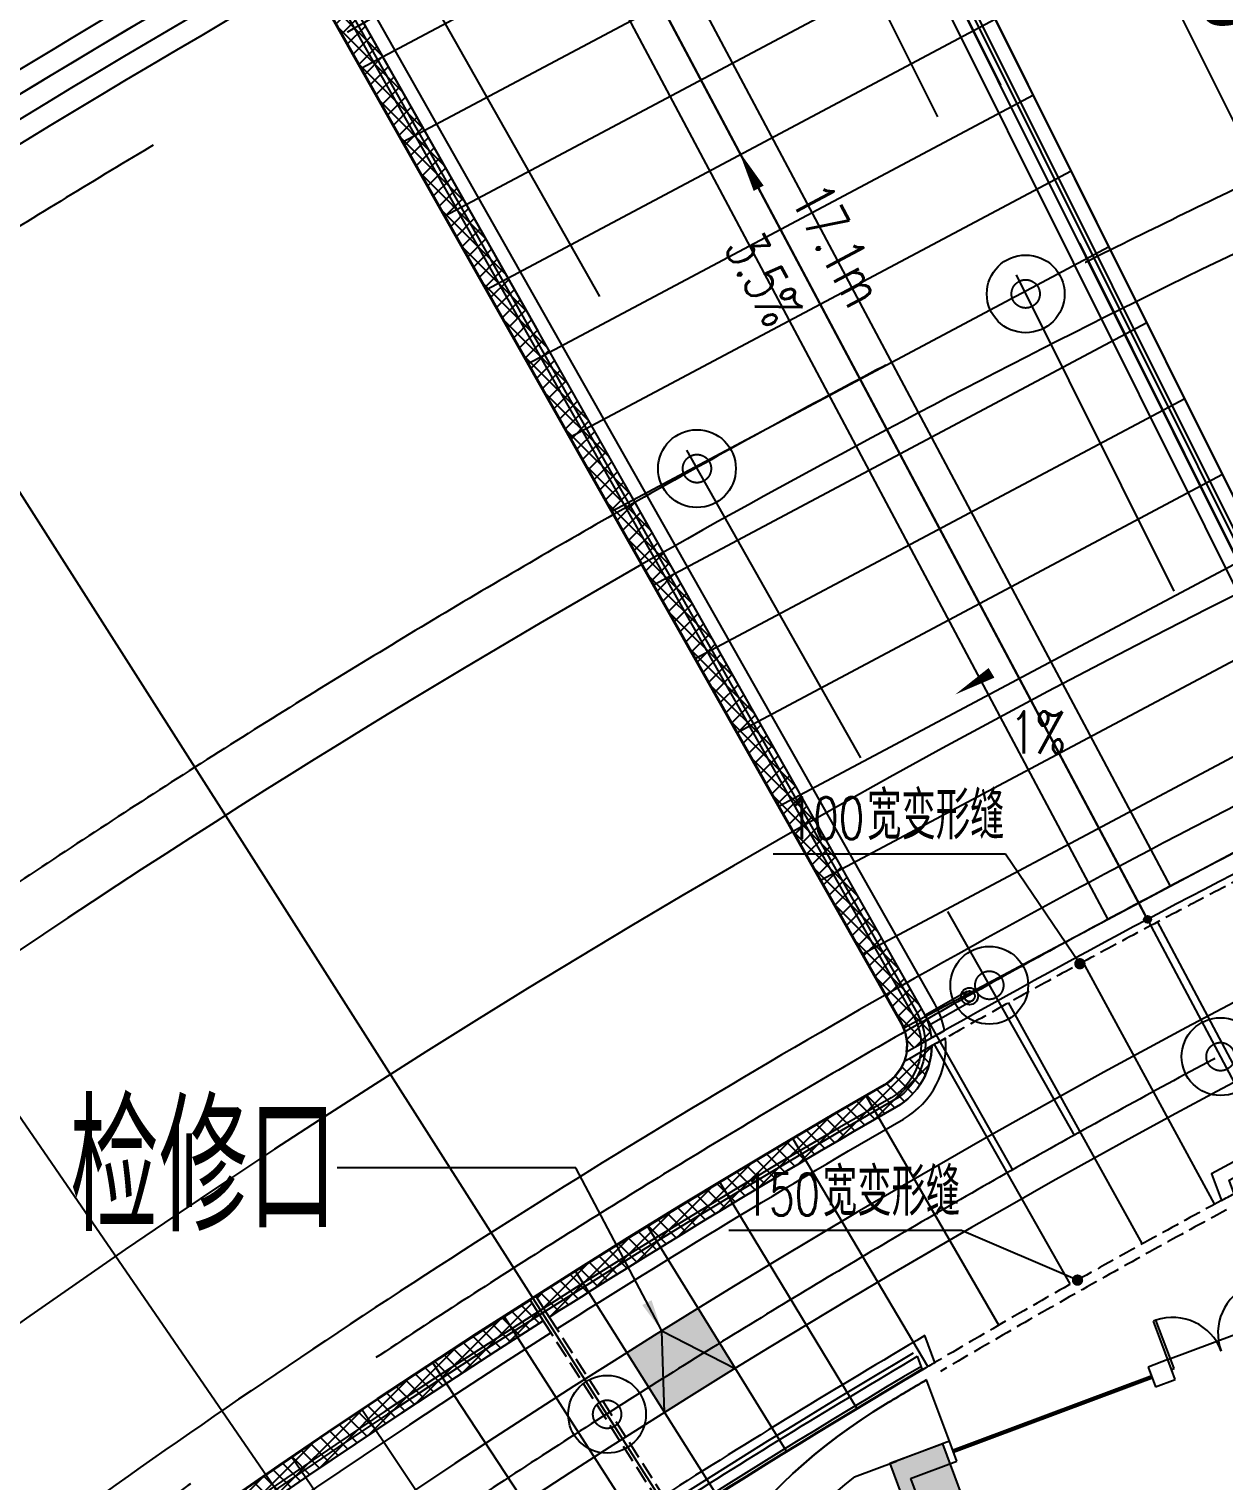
# Model space of a CAD drawing. Extents: x 1962160 to 37842216, y -162679 to 2997677.
# Drawn here: x 37536731 to 37553637, y 2863848 to 2884395 of the extents above; entities that cross this region are included whole.
import ezdxf
from ezdxf.enums import TextEntityAlignment as Align

# ---------------------------------------------------------------- set-up
doc = ezdxf.new("R2010")
doc.units = 0
doc.header["$LTSCALE"] = 1000
for name, pattern in [('__DASH', [0.35, 0.25, -0.1]), ('CENTER', [2, 1.25, -0.25, 0.25, -0.25]), ('CENTER2', [28.575000000000003, 19.05, -3.175, 3.175, -3.175]), ('DASH', [0.35, 0.25, -0.1]), ('HIDDEN', [0.375, 0.25, -0.125])]:
    doc.linetypes.add(name, pattern=pattern)
doc.layers.get('0').update_dxf_attribs({"color": 8})
doc.layers.get('Defpoints').update_dxf_attribs({"color": 8})
for name, color, linetype in [('#幕墙线-平面', 8, 'Continuous'), ('#文字', 8, 'Continuous'), ('#标注', 8, 'Continuous'), ('#虚线', 8, 'HIDDEN'), ('#轴线', 8, 'CENTER2'), ('1-WIN-1', 8, 'Continuous'), ('A-AL-E', 8, 'Continuous'), ('A-COLS-PLAN-C', 8, 'DASH'), ('A-COLS-PLAN-S', 8, 'DASH'), ('A-DETL-ALUM', 8, 'Continuous'), ('A-DIMS-LEAD', 8, 'Continuous'), ('A-DIMS-SYMB', 8, 'Continuous'), ('A-FLOR', 8, 'Continuous'), ('A-FLOR-OTLN', 8, 'Continuous'), ('A-FLOR-UNDR', 8, '__DASH'), ('A-GRID', 8, 'CENTER'), ('A-HATH', 8, 'Continuous'), ('A-NOTE', 8, 'Continuous'), ('A-ROOF-DRAN', 8, 'Continuous'), ('A-STRS-HRAL', 8, 'Continuous'), ('COLUMN', 8, 'Continuous'), ('DIM', 8, 'Continuous'), ('G-ACCS', 8, 'Continuous'), ('PUB_HATCH', 8, 'Continuous'), ('周边建筑', 8, 'Continuous'), ('建-填充', 8, 'Continuous'), ('水-雨水-压力流-标识', 8, 'Continuous')]:
    doc.layers.add(name, color=color, linetype=linetype)
doc.layers.add('A-X-CHEK', color=8, linetype='Continuous', plot=False)
doc.styles.add('#文字', font='jrs.shx', dxfattribs={"width": 0.7, "bigfont": 'hztxt.shx'})
doc.styles.add('_TCH_DIM', font='SIMPLEX', dxfattribs={"bigfont": 'GBCBIG'})
doc.styles.add('JHZX', font='jrs.shx', dxfattribs={"width": 0.6, "bigfont": 'jhz.shx'})
doc.dimstyles.new('JZBZ-300', dxfattribs={"dimscale": 300, "dimtxt": 3, "dimasz": 1.5, "dimexe": 1, "dimexo": 1, "dimgap": 0.5, "dimtad": 1, "dimdec": 0, "dimdsep": 46, "dimtxsty": 'JHZX', "dimblk1": 'ARCHTICK', "dimblk2": 'ARCHTICK', "dimsah": 1, "dimcen": 0, "dimclrd": 1, "dimclre": 1, "dimclrt": 2, "dimadec": 3, "dimazin": 2, "dimtfac": 1, "dimtdec": 0, "dimtix": 1, "dimtmove": 0, "dimatfit": 3, "dimfxl": 1, "dimtolj": 1, "dimlwd": -1, "dimlwe": -1, "dimarcsym": 1})
doc.dimstyles.new('JZBZ-600', dxfattribs={"dimscale": 600, "dimtxt": 3, "dimasz": 1.5, "dimexe": 1, "dimexo": 1, "dimgap": 0.5, "dimtad": 1, "dimdec": 0, "dimdsep": 46, "dimtxsty": 'JHZX', "dimblk1": 'ARCHTICK', "dimblk2": 'ARCHTICK', "dimsah": 1, "dimcen": 0, "dimclrd": 1, "dimclre": 1, "dimclrt": 2, "dimadec": 1, "dimazin": 2, "dimtfac": 1, "dimtdec": 0, "dimtix": 1, "dimtmove": 0, "dimatfit": 3, "dimfxl": 1, "dimtolj": 1, "dimlwd": -1, "dimlwe": -1, "dimarcsym": 1})
pattern_1 = [(45, (0, 0), (-112.2532015133644, 112.2532015133644), []), (135, (0, 0), (-112.2532015133644, -112.2532015133644), [])]

# ---------------------------------------------------------------- blocks, each defined once
blk = doc.blocks.new('_ARCHTICK')
at = {"const_width": 0.15}
blk.add_lwpolyline([(-0.5, -0.5), (0.5, 0.5)], dxfattribs=at)
blk = doc.blocks.new('排水沟区域')
at = {"layer": 'A-HATH'}
h = blk.add_hatch(dxfattribs=at)
h.set_pattern_fill('ANSI37', color=256, scale=100)
h.set_pattern_definition(pattern_1)
edge = h.paths.add_edge_path()
edge.add_line((35583812.41705433, 3031893.5019768), (35583461.73553569, 3031695.123452296))
edge.add_arc((35582818.17212509, 3031786.37111856), 650.0000000498327, 351.930104885088, 389.4993543610377)
edge.add_line((35583383.90693423, 3032106.440057674), (35575158.91239335, 3046644.45092925))
edge.add_arc((35647972.51181031, 2918657.178237285), 147249.9990872041, 119.49991537844139, 119.63610242136991, ccw=False)
edge.add_line((35575463.33231714, 3046817.160760724), (35583688.5333699, 3032278.784871036))
edge.add_arc((35582818.17212514, 3031786.37111857), 999.9999999995235, 6.1499483609864, 29.49935436235262, ccw=False)
h = blk.add_hatch(dxfattribs=at)
h.set_pattern_fill('ANSI37', color=256, scale=100)
h.set_pattern_definition(pattern_1)
edge = h.paths.add_edge_path()
edge.add_line((35578218.89796808, 3028240.220352338), (35578406.99597298, 3027945.060777682))
edge.add_arc((35647972.51244706, 2918657.177140288), 129550.0003560272, 119.93887142490789, 122.47816278561231, ccw=False)
edge.add_arc((35582818.17212511, 3031786.37111858), 1000.000000030255, 299.9388714218026, 359.7486488813215)
edge.add_arc((35647972.51195286, 2918657.177959574), 130049.9994104386, 119.5580595680226, 119.7562407405971)
edge.add_arc((35582818.17209245, 3031786.371099762), 650.0000000249613, 299.93887474295275, 339.5627824381798, ccw=False)
edge.add_arc((35647972.51244907, 2918657.177137036), 129900.0003598493, 119.938871424961, 122.4782441731207)
h = blk.add_hatch(dxfattribs=at)
h.set_pattern_fill('ANSI37', color=256, scale=100)
h.set_pattern_definition(pattern_1)
edge = h.paths.add_edge_path()
edge.add_arc((35647972.51225562, 2918657.177440435), 129550.0000000067, 122.5223895562193, 167.0611029026331)
edge.add_arc((35520737.25391851, 2947888.864629035), 999.9999999990519, 287.2513251903942, 347.0611009080209, ccw=False)
edge.add_arc((35647972.52815255, 2918657.174638035), 130050.0161404448, 167.2437338873835, 167.4419150525261, ccw=False)
edge.add_arc((35520737.25400268, 2947888.864669039), 649.9999269235949, 307.4371886865979, 347.0610947359583)
edge.add_arc((35647972.51225559, 2918657.177440456), 129899.9999999715, 122.5223517799921, 167.0611029026393, ccw=False)
edge.add_line((35578134.55910211, 3028186.489952341), (35578322.65708765, 3027891.330408047))
for points in [[(35583812.41705433, 3031893.5019768), (35583461.73553569, 3031695.123452296, 0.1654110778151346), (35583383.90693423, 3032106.440057674), (35575158.91239335, 3046644.45092925, -0.0005942281443558075), (35575463.33231714, 3046817.160760724), (35583688.5333699, 3032278.784871036, -0.1022349723947084)], [(35578218.89796808, 3028240.220352338), (35578406.99597298, 3027945.060777682, -0.01108020213658899), (35583317.2478826, 3030919.812760275, 0.267059796125934), (35583818.16250269, 3031781.984228051, 0.0008647287097575875), (35583427.25808308, 3031559.403577765, -0.1746354353474085), (35583142.57136746, 3031223.108185663, 0.01108055729995543)]]:
    blk.add_lwpolyline(points, format="xyb", close=True, dxfattribs=at)
blk.add_lwpolyline([(35578322.65708765, 3027891.330408047), (35578322.65708654, 3027891.330409774, 0.1968208227596155), (35521711.86331972, 2947664.952782355, -0.2670597879826505), (35521033.817582, 2946933.851543527, -0.0008647286773297092), (35521132.38332828, 2947372.751579637, 0.1746354279483771), (35521370.75002657, 2947743.321916818, -0.1968209939747781), (35578134.55910211, 3028186.489952341), (35578322.65708765, 3027891.330408047)], format="xyb", dxfattribs=at)
blk = doc.blocks.new('A$C58e34137')
at = {"layer": 'A-X-CHEK'}
blk.add_blockref('排水沟区域', (-35647972.51433039, -2918657.17947907), dxfattribs=at)
blk = doc.blocks.new('雨水立管')
for radius in [80, 50]:
    blk.add_circle((-3.725290298461914e-09, 2.328306436538696e-10), radius)
blk = doc.blocks.new('雨水')
at = {"layer": 'A-DIMS-SYMB'}
blk.add_lwpolyline([(35585492.73148617, 3037557.104766106, 0, 0, 0), (35584148.73906969, 3036754.57859853, 0, 160, 0), (35584663.88797213, 3037062.184853847, 0, 0, 0)], format="xyseb", dxfattribs=at)
at = {"layer": 'A-ROOF-DRAN'}
for points in [[(35584316.24005572, 3032550.255308883), (35583722.07766788, 3032214.103242444)], [(35584390.1021186, 3032419.701122169), (35583776.37003157, 3032072.477343763)]]:
    blk.add_lwpolyline(points, dxfattribs=at)
at = {"xscale": 1.5, "yscale": 1.5, "zscale": 1.5}
blk.add_blockref('雨水立管', (35584353.17108717, 3032484.978215525), dxfattribs=at)
at = {"layer": 'A-DIMS-SYMB', "style": '_TCH_DIM', "width": 0.7058823529411765}
blk.add_text('1%', height=595, dxfattribs=at).set_placement((35584925.15631327, 3035921.298611059))
blk = doc.blocks.new('1100')
at = {"layer": 'A-DETL-ALUM', "ltscale": 0.3}
blk.add_circle((35572079.41488183, 2737404.62498665), 550, dxfattribs=at)
blk = doc.blocks.new('_YZHK')
blk.add_circle((0, 0), 0.5)
blk = doc.blocks.new('ASDFASD')
at = {"layer": 'A-COLS-PLAN-C', "ltscale": 0.3, "xscale": 400, "yscale": 400, "zscale": 400}
for p in [(35585147.03778432, 3042424.70047236), (35580496.35850313, 3039951.895688071), (35584632.74796412, 3032640.659838108), (35587903.62579721, 3031630.321946772), (35579225.02736764, 3026569.112932203)]:
    blk.add_blockref('_YZHK', p, dxfattribs=at)
blk = doc.blocks.new('$DorLib2D$00000213')
at = {"const_width": 0.02}
blk.add_lwpolyline([(0.5, 3.552713678800501e-15), (-0.5, 3.552713678800501e-15)], dxfattribs=at)
blk = doc.blocks.new('$DorLib2D$00000002')
at = {"layer": '1-WIN-1'}
for p, q in [((-0.5000000000002274, 1.70530256582424e-13), (-0.5, 0.4875000000000114)), ((-0.4750000000001364, 0.4875000000002387), (-0.5, 0.4875000000000114)), ((-0.4750000000001364, 1.70530256582424e-13), (-0.4750000000001364, 0.4875000000002387)), ((0.4749999999999091, 5.684341886080801e-14), (0.4749999999999091, 0.4875000000001251)), ((0.4749999999999091, 0.4875000000001251), (0.4999999999997726, 0.4875000000001251)), ((0.5, -5.684341886080801e-14), (0.4999999999997726, 0.4875000000001251)), ((-0.5000000000002274, 1.70530256582424e-13), (-0.4750000000001364, 1.70530256582424e-13)), ((0.5, -5.684341886080801e-14), (0.4749999999999091, 5.684341886080801e-14))]:
    blk.add_line(p, q, dxfattribs=at)
for centre, start, end in [((-0.4875000000001819, 5.684341886080801e-14), 0, 88.53071642340379), ((0.4874999999999545, 5.684341886080801e-14), 91.46928357659621, 180)]:
    blk.add_arc(centre, 0.4875, start, end, dxfattribs=at)
blk = doc.blocks.new('_FZH')
blk.add_lwpolyline([(-0.5, -0.5), (0.5, -0.5), (0.5, 0.5), (-0.5, 0.5)], close=True)
at = {"layer": 'PUB_HATCH'}
blk.add_solid([(-0.5, -0.5), (0.5, -0.5), (-0.5, 0.5), (0.5, 0.5)], dxfattribs=at)
blk = doc.blocks.new('567')
at = {"layer": '周边建筑'}
for p, q in [((-48119.17457970232, 114871.0803025137), (-46663.73099029064, 115233.9631459117)), ((-51321.15015997738, 114072.7380995154), (-51545.86353334785, 114974.0142131075)), ((-48119.17457970232, 114871.0803025137), (-48410.26308713108, 114798.5037863036)), ((-48046.5980110243, 114579.9915846284), (-48119.17457970232, 114871.0803025137)), ((-48410.26308713108, 114798.5037863036), (-48337.68651846051, 114507.4150684252)), ((-48337.68651846051, 114507.4150684252), (-48046.5980110243, 114579.9915846284)), ((-51321.15026596934, 114072.7380995071), (-52097.38726787269, 113879.2004780918)), ((-51248.57369728386, 113781.6493816227), (-51321.15026596934, 114072.7380995071)), ((-52710.16658159345, 113726.4174356167), (-52097.38726787269, 113879.2004780918)), ((-51927.78112657368, 113612.3039497659), (-51248.57369728386, 113781.6493816227)), ((-51927.78112657368, 113612.3039497659), (-51141.05640783906, 110456.9234479517))]:
    blk.add_line(p, q, dxfattribs=at)
blk.add_lwpolyline([(-1000.000047206879, 78693.64650280029, 0.09823597983159359), (-30965.43680980057, 72352.13696346432, -0.3897332673818137), (-41176.71125628054, 75951.09248797549), (-55909.5970331952, 103659.6206795126, -0.4324632496197498), (-52157.61061988026, 114697.7927182019, -0.001331782950355408), (-51545.86354148388, 114974.0142456815, -0.001331782950355408)], format="xyb", dxfattribs=at)
for centre, radius, start, end in [((-2.201646566390991e-05, -4.607392475008965e-05), 126000, 114.1479436892948, 114.4531655879853), ((-48846.01633822918, 107415.3931091577), 8000, 114.4531655879853, 207.9999997643384), ((-48845.67229306698, 107415.2145893951), 7400.378197910908, 121.4800916240163, 165.2924198746532)]:
    blk.add_arc(centre, radius, start, end, dxfattribs=at)
at = {"layer": 'COLUMN', "xscale": 800.0000000003402, "yscale": 800.0000000003402, "zscale": 800.0000000003402, "rotation": 13.99999999997211}
blk.add_blockref('_FZH', (-51709.52971182764, 113563.6586310901), dxfattribs=at)
at = {"layer": '周边建筑'}
for name, p, xscale, yscale, zscale, rotation in [('$DorLib2D$00000002', (-47355.16450066864, 114906.9773652707), 1500, 1500, 1500, 13.99999999998198), ('$DorLib2D$00000213', (-49829.4183922112, 114290.0765839666), -3000, 3000, -3000, 13.99999999998196)]:
    blk.add_blockref(name, p, dxfattribs=dict(at, xscale=xscale, yscale=yscale, zscale=zscale, rotation=rotation))
blk = doc.blocks.new('1234')
at = {"layer": '周边建筑'}
for points in [[(899.9999998621643, 147897.2616378292, -0.06424754974339256), (38411.22599733435, 142825.0248288214, 0.3992271408683902), (47734.13426394202, 147881.3795785159), (62643.80696957186, 193768.6338093206, 0.4257611201714258), (57410.8051248882, 203558.9581788629, 0.1695890934855462), (-81790.47026674077, 195045.0434476584, 0.4257611201712679), (-85791.3257065732, 184689.9521724582), (-65400.53789663129, 140961.7665993124, 0.3992271408685563), (-55530.9065411333, 137079.2778602466, -0.09498676638333799), (-899.9999992009252, 147897.2616378367)], [(3507.282386738807, 147308.2532562092, 0.01190288189879027), (-3507.282390698791, 147308.2532562315), (-3529.532858530059, 148157.964341335, 0.09051536275890958), (-55643.5452967938, 137357.3291338012, -0.3992271408685528), (-65128.64556051977, 141088.5520778373), (-85519.43337046169, 184816.737650983, -0.425761120171263), (-81674.45541529916, 194768.3838115633, -0.08617948601408663), (-11230.48231103458, 210901.2002502978), (-9979.055130984634, 202999.9999966249), (9979.055131915957, 202999.9999895692), (11230.48231178708, 210901.2002502382, -0.05548064099764077), (57329.37135875039, 203270.2220680118, -0.4257611201714432), (62358.49001468346, 193861.3389076069), (47448.81730905734, 147974.0846768022, -0.3992271408683997), (38489.13923465274, 143114.7307615206, 0.0597972305577292), (3529.532854573801, 148157.9643414542), (3507.2932679113, 147308.6687912941)], [(-53552.56643567048, 204917.9412060007, 0.03537684678875146), (-81906.48511818238, 195321.703083761, 0.4257611201712687), (-86063.21804268472, 184563.1666939333), (-65672.43023274094, 140834.9811207876, 0.3992271408685562), (-55418.26778547093, 136801.2265866995, -0.08992013827698078), (-3863.717572046444, 147549.4211662337, -0.08992013827698078)]]:
    blk.add_lwpolyline(points, format="xyb", dxfattribs=at)
for centre, radius, start, end in [((2.793967723846436e-08, -7.748603820800781e-07), 148500.0000006685, 91.64907696212661, 106.5424971075481), ((2.980232238769531e-08, -7.748603820800781e-07), 148200.0000006686, 91.60015078360507, 106.5417941527147)]:
    blk.add_arc(centre, radius, start, end, dxfattribs=at)
blk = doc.blocks.new('DIAN')
at = {"layer": 'A-FLOR-OTLN'}
h = blk.add_hatch(color=256, dxfattribs=at)
h.dxf.hatch_style = 1
edge = h.paths.add_edge_path()
edge.add_arc((35536772.41172721, 2753987.120531246), 50, 0, 360)
blk.add_circle((35536772.41172721, 2753987.120531246), 50, dxfattribs=at)
blk = doc.blocks.new('总体道路0521')
at = {"layer": 'G-ACCS'}
for centre, radius, start, end in [((35647972.51126049, 2918657.176580954), 223.799955519998, 90.7688463516054, 156.6530682845484), ((35647972.51118848, 2918657.176535503), 137.9999999943868, 102.6749439391963, 116.354740142573), ((35647972.51118848, 2918657.176535503), 137.9999999943868, 116.354740142573, 119.645284608649), ((35647972.51118848, 2918657.176535503), 137.9999999943868, 119.6452978055595, 141.6444313079016), ((35647972.51118848, 2918657.176535503), 130.9999999943868, 116.346721278699, 119.6531343015937), ((35647972.51118848, 2918657.176535503), 130.9999999943868, 119.653147501677, 125.5768005912197)]:
    blk.add_arc(centre, radius, start, end, dxfattribs=at)
blk = doc.blocks.new('A$C06ac024f')
at = {"layer": 'A-AL-E'}
for p, q in [((-57936.17020559311, 116986.4476190186), (-65389.02517910302, 131934.9839725415)), ((-58115.15808349848, 116897.2100733193), (-65568.16369035095, 131846.0485591134))]:
    blk.add_line(p, q, dxfattribs=at)
for points in [[(-72639.7004654631, 128086.0591565319), (-64414.53775649518, 113547.75104103, -0.4119685532972354), (-64730.13042073697, 112392.6247468609, 0.2085567706727499), (-126406.8450315073, 29041.36778747104, -0.4119750127394232), (-127419.2460521609, 28401.84329541307), (-143727.0039129183, 32017.3789689634)], [(-72813.60454651713, 127987.2791624763), (-64588.61000544578, 113449.268290536, -0.4119685532989783), (-64829.94557221979, 112565.9364185231, 0.2085567706727409), (-126601.7669133023, 29086.15015002107, -0.411975012739965), (-127375.9559291005, 28597.10200903751), (-143683.3841923401, 32212.56460867822)], [(-64301.10751665384, 108590.0981063154, 0.0186637393989425), (-72220.36762456596, 103492.320251924), (-37611.24038399011, 53135.72764239553)], [(-64283.31965150684, 108542.5223057112, 0.01854760811765551), (-72151.0367225185, 103479.7190275919), (-37570.40659623593, 53164.58997664042)]]:
    blk.add_lwpolyline(points, format="xyb", dxfattribs=at)
at = {"layer": 'A-DIMS-LEAD'}
for p, q in [((-63109.24371161312, 115839.6492773276), (-66399.82003410906, 115839.6492773276)), ((-62058.53720410913, 114287.9798634793), (-63109.24371161312, 115839.6492773276)), ((-63735.37683785707, 110513.4624091154), (-67025.953160353, 110513.4624091154)), ((-62092.05229761451, 109810.7525210455), (-63735.37683785707, 110513.4624091154))]:
    blk.add_line(p, q, dxfattribs=at)
at = {"layer": 'A-DIMS-LEAD', "const_width": 80}
for points in [[(-62036.10948795825, 114254.8589101695, 1), (-62080.96492026001, 114321.1008167891, 1)], [(-62055.27376956493, 109795.0254782746, 1), (-62128.8308256641, 109826.4795638165, 1)]]:
    blk.add_lwpolyline(points, format="xyb", close=True, dxfattribs=at)
at = {"layer": 'A-DIMS-SYMB'}
blk.add_lwpolyline([(-65308.34014315158, 122827.1184252929, 0, 0, 0), (-66884.64198189974, 125791.6877200808, 0, 160, 0), (-66602.95731898397, 125261.9200816979, 0, 0, 0)], format="xyseb", dxfattribs=at)
at = {"layer": 'A-FLOR-OTLN'}
blk.add_lwpolyline([(-61101.70089234412, 114915.6496191896), (-69129.68848042935, 130014.0407554293)], dxfattribs=at)
blk.add_lwpolyline([(-57860.34980578721, 116581.320494256, 0.01400170051422937), (-64295.14600294083, 113159.8806548943, 0.01400170051422937)], format="xyb", dxfattribs=at)
at = {"layer": 'A-FLOR-UNDR'}
for points in [[(-57815.89314416051, 116491.7459150678, 0.01400170051423022), (-64245.74520286173, 113072.9349192251, 0.01400170051423022)], [(-64108.44840947539, 108645.8981092689, -0.009230189196743383), (-60054.49791448563, 110938.1882027606, -0.009070718776204181)], [(-64032.21958221495, 108516.7115546484, -0.009230189196751976), (-59983.08948019892, 110806.2759762099, -0.009230189196751976)]]:
    blk.add_lwpolyline(points, format="xyb", dxfattribs=at)
for points in [[(-69649.85985332727, 109234.1586429756), (-67930.10685131699, 106535.557108718)], [(-69565.52096690238, 109287.889010882), (-67845.7677726224, 106589.2871749303)]]:
    blk.add_lwpolyline(points, dxfattribs=at)
at = {"layer": 'A-STRS-HRAL'}
for points in [[(-58428.38686982542, 116741.0443683425, 0.0843301580206639), (-58191.34623330832, 116416.4575688103, -0.000412078325125703), (-57999.37649360299, 116512.2169334134, -0.102198797674565), (-58249.39899192005, 116830.2819140456), (-65702.43803265691, 131779.1874597124, 0.0003395586935841663), (-65881.36443400383, 131689.8266076413), (-58428.38686982542, 116741.0443683425)], [(-72509.18462290615, 128159.9889942268), (-64283.98356997222, 113621.6131042391, -0.1021932178518315), (-64160.11760692298, 113236.4945485285, -0.0004120782186167598), (-63973.38138064742, 113342.0966073605, 0.08432459947554115), (-64109.91132102162, 113720.0958547317), (-72335.04645673186, 128258.3552333619, 0.0003395586890830033), (-72509.18462272733, 128159.9889939316)], [(33806.98531959951, 121950.7741291095, 0.1939151832340379), (-60195.92843510211, 111316.4611678226), (-60054.49791448563, 110938.1882027588)], [(-60054.49791448563, 110938.1882027588, -0.0004001341199329381), (-59876.86047372222, 111034.1654658914), (-59947.5611730516, 111223.2630033321, -0.1932008303403124), (33585.98539052904, 121804.3724701433), (33559.62863856554, 121604.1730004121)], [(-64250.70440987498, 109026.3790186807, 0.008578648112477157), (-67953.25234762579, 106757.9497902449), (-67845.7677726224, 106589.2871749322, -0.008106619357493412), (-64354.46976295859, 108732.8218996464)], [(-64108.44840947539, 108645.898109267, 0.00040257952633912), (-64283.31965150684, 108542.5223057177), (-64354.46796920151, 108732.8171020187)]]:
    blk.add_lwpolyline(points, format="xyb", dxfattribs=at)
for points in [[(-63959.04899854213, 113235.3497724175, 0.000431404116766534), (-64154.35443717986, 113124.8124612756, -0.2670597961369551), (-64655.26905726641, 112262.6409934824, 0.0110802021366052), (-69565.52096689492, 109287.8890108848), (-69458.03639259934, 109119.2263966859, -0.01107999832244052), (-64555.45390577614, 112089.3293218259, 0.2921176939400151)], [(-69542.37529077381, 109065.4960472053, 0.1968207245064195), (-126065.7317383513, 28962.99865300767, -0.2921176924780121), (-126987.3050312847, 28057.59028317221, -0.0004314040773986398), (-126938.6993644685, 28276.67974316748, 0.2670597969719661), (-126260.6536201537, 29007.78101555863, -0.1968208227596178), (-69649.85985332727, 109234.1586429761)]]:
    blk.add_lwpolyline(points, format="xyb", close=True, dxfattribs=at)
blk.add_lwpolyline([(-64108.44840946794, 108645.898109254), (-64250.70440987498, 109026.3790186914)], dxfattribs=at)
at = {"xscale": 1000, "yscale": 1000, "zscale": 1000}
blk.add_blockref('总体道路0521', (-35647972511.19448, -2918657176.530752), dxfattribs=at)
at = {"layer": 'A-COLS-PLAN-S'}
blk.add_blockref('ASDFASD', (-35647972.51693987, -2918657.171766797), dxfattribs=at)
at = {"layer": 'A-FLOR-OTLN'}
blk.add_blockref('DIAN', (-35597874.14031328, -2639071.485637065), dxfattribs=at)
at = {"layer": 'A-ROOF-DRAN'}
blk.add_blockref('雨水', (-35647972.51693987, -2918657.171766797), dxfattribs=at)
at = {"layer": 'A-STRS-HRAL', "rotation": 6.499999999994645}
blk.add_blockref('567', (-0.005895964801311493, 0.004624420776963234), dxfattribs=at)
at = {"layer": '周边建筑'}
for name, p, rotation in [('1234', (-0.004684269428253174, 0.005673641338944435), 27.99999965018871), ('567', (-0.005895964801311493, 0.004624420776963234), 6.499999999994645)]:
    blk.add_blockref(name, p, dxfattribs=dict(at, rotation=rotation))
at = {"layer": '水-雨水-压力流-标识'}
for p in [(-35634904.89403696, -2613637.096280918), (-35639555.57331815, -2616109.901065208), (-35635419.18385715, -2623421.13691517), (-35632148.30602448, -2624431.4748068), (-35640826.90445396, -2629492.683821339)]:
    blk.add_blockref('1100', p, dxfattribs=at)
at = {"layer": 'A-NOTE', "style": '_TCH_DIM', "width": 0.7058823529411765}
for s, p in [('17.1m', (-66161.05502017587, 125113.034707984)), ('3.5%', (-67106.39111486822, 124428.9871706832))]:
    blk.add_text(s, height=595, rotation=298.0001865984246, dxfattribs=at).set_placement(p)
at = {"layer": 'A-NOTE', "style": '_TCH_DIM'}
for p in [(-65069.82003410906, 116049.6492773276), (-65695.953160353, 110723.4624091154)]:
    blk.add_text('宽变形缝', height=675.177304964539, dxfattribs=at).set_placement(p)
at = {"layer": 'A-NOTE', "style": '_TCH_DIM', "width": 0.7058823529411765}
for s, p in [('100', (-66189.82003410906, 116049.6492773276)), ('150', (-66815.953160353, 110723.4624091154))]:
    blk.add_text(s, height=595, dxfattribs=at).set_placement(p)
blk = doc.blocks.new('A$C41f195f4')
at = {"layer": '建-填充', "ltscale": 10}
h = blk.add_hatch(color=256, dxfattribs=at)
h.dxf.hatch_style = 1
edge = h.paths.add_edge_path()
edge.add_arc((-2.980232238769531e-08, 9.778887033462524e-08), 128529.4436851603, 105.2509141736362, 105.7802178211805)
edge.add_line((-34953.32662133127, 123685.4189148648), (-34681.42019782215, 122723.0952173816))
edge.add_arc((0, -4.358589649200439e-07), 127529.4436856815, 105.25093349266521, 105.78023723729959, ccw=False)
edge.add_line((-33546.22905936837, 123038.2441461538), (-33809.23418107629, 124003.038584271))
edge = h.paths.add_edge_path()
edge.add_arc((-2.235174179077148e-08, 7.729977369308472e-08), 128529.4436851835, 112.6611456505698, 113.190446251976)
edge.add_line((-50613.43527633697, 118144.3949731486), (-50219.68877553195, 117225.1759050116))
edge.add_arc((1.490116119384766e-08, 8.288770914077759e-08), 127529.4436851909, 112.6611661753231, 113.19046684993461, ccw=False)
edge.add_line((-49134.63047923148, 117684.0987319089), (-49519.8686689809, 118606.9159073373))
edge = h.paths.add_edge_path()
edge.add_arc((0, -4.330649971961975e-08), 128529.4436853, 121.6592249048594, 122.1885216028449)
edge.add_line((-68468.5012704432, 108774.4557689102), (-67935.83515735716, 107928.1302911555))
edge.add_arc((-3.725290298461914e-08, -3.348104655742645e-07), 127529.4436855249, 121.65924643114221, 122.1885431717252, ccw=False)
edge.add_line((-66935.9136126563, 108551.1053629154), (-67460.73885946721, 109402.3153620525))
h.paths.add_polyline_path([(-68101.14165022224, 129145.1061628177), (-68984.08993648738, 128675.6359041496), (-68420.8991656825, 127616.4243423054), (-67537.95087941736, 128085.8946009735)])
at = {"layer": 'DIM', "ltscale": 10}
blk.add_lwpolyline([(-67935.83515735716, 107928.1302911574), (-67974.53393178433, 109083.8238732032), (-66935.9136126563, 108551.1053629196)], dxfattribs=at)
blk = doc.blocks.new('A$C80b62fe7')
at = {"layer": '#幕墙线-平面'}
for points in [[(81478.7568936944, 327707.5493457103), (80530.04632923007, 319047.4538759724, -0.402136791655151), (79839.93629624695, 318469.726971128, 0.1313879561626206), (13982.68281004578, 305559.9075828558, -0.4119750127446024), (13115.40808813274, 305853.7974825902), (5350.220833770931, 321428.79315557)], [(81708.8971278593, 327420.7820661669), (80788.50008608401, 319019.1403532852, -0.402136791653587), (79822.34603990614, 318210.3226865004, 0.1313879561626239), (14096.90845752507, 305326.3428135561, -0.4119750127439674), (12882.72384685278, 305737.7886731816), (5117.536592490971, 321312.7843461563)], [(-1880.422932967544, 317591.9112000582), (6689.262211918831, 302444.6457297499, -0.4119685532969175), (6351.392418436706, 301207.9811089351, 0.208556770672752), (-55296.79017324001, 217895.2829422778, -0.4119750127409731), (-56380.65479535609, 217210.615544898), (-73371.49046185613, 220977.5939977416)], [(-2106.716856606305, 317463.8836244158), (6462.96828828007, 302316.6181541076, -0.4119685532989783), (6221.632721506059, 301433.2862820947, 0.2085567706727409), (-55550.18861957639, 217953.5000135927, -0.411975012739965), (-56324.37763537467, 217464.4518726091), (-73315.2133018747, 221231.4303254499)], [(6635.768258616328, 297633.5824691188, 0.01905853931482341), (-1459.858476474881, 292412.4197211121), (33690.70873841643, 241268.0270604691)], [(6768.258642219007, 297409.8721692828, 0.01854760811765547), (-1099.458428792655, 292347.0688911634), (33904.98154745996, 241415.2926820694)]]:
    blk.add_lwpolyline(points, format="xyb", dxfattribs=at)
for points in [[(2387.241188429296, 319071.6732618702), (10271.91197969019, 304242.7113960735)], [(1504.292902164161, 318602.2030032002), (9388.96369342506, 303773.2411374035)]]:
    blk.add_lwpolyline(points, dxfattribs=at)
for radius, start, end in [(128529.4436852644, 333.5022467601689, 195.775796910644), (127529.4436852644, 333.539850647279, 195.7883970499479)]:
    blk.add_arc((71051.57360945642, 188867.3555372115), radius, start, end, dxfattribs=at)
blk = doc.blocks.new('DASWQE')
at = {"layer": '#幕墙线-平面', "ltscale": 10}
for points in [[(-72222.86614149809, 126955.5222005062), (-64853.31674483418, 130873.9671596675)], [(-71631.94931818545, 125911.0527897533), (-64317.87278329581, 129800.002410206)], [(-71041.03249487281, 124866.5833790046), (-63782.42882174999, 128726.0376607515)], [(-70450.11567156017, 123822.1139682527), (-63246.98486021161, 127652.07291129)], [(-69859.19884824753, 122777.6445575035), (-62711.54089867324, 126578.1081618322)], [(-69268.28202493489, 121733.1751467548), (-62176.09693712741, 125504.1434123777)], [(-68677.36520162225, 120688.7057360024), (-61640.65297558904, 124430.1786629162)], [(-68086.44837830961, 119644.2363252537), (-61105.20901405066, 123356.2139134579)], [(-67495.53155499697, 118599.7669145009), (-60569.76505250484, 122282.2491639997)], [(-66904.61473168433, 117555.2975037522), (-60034.32109096646, 121208.2844145419)], [(-66313.69790837169, 116510.8280929998), (-59498.87712942064, 120134.3196650837)], [(-65722.78108505905, 115466.3586822511), (-58963.43316788226, 119060.3549156259)], [(-65131.86426174641, 114421.8892715028), (-58427.98920634389, 117986.3901661681)], [(-64546.16351745278, 113374.6464322214), (-57887.32632802427, 116915.2003540942)], [(-60958.25342553854, 114880.5775847193), (-59129.41661339998, 111433.9921348165)], [(-62016.86303653568, 114312.5097689247), (-60156.29230876267, 110883.0149653945)], [(-63070.17928919196, 113734.6871505682), (-61178.03440252692, 110322.5752908546)], [(-64118.11229933798, 113147.1590542281), (-62194.55570152402, 109752.7209378462)], [(-65084.65677770972, 112418.848351446), (-63205.7694581449, 109173.5005364441)], [(-66120.37621923536, 111812.8161758343), (-64211.58937768638, 108584.9635160156)], [(-67150.45309774578, 111197.2421479765), (-65211.92962574959, 107987.1601009713)], [(-68174.79950883985, 110572.1787995659), (-66206.7048355937, 107380.1413064976)], [(-69193.32803708315, 109937.6794720902), (-67195.83011534065, 106763.9589342019)], [(-70205.95176358521, 109293.798312285), (-68179.22105528414, 106138.6655676928)], [(-71212.58427333087, 108640.5902675078), (-69156.79373505712, 105504.3145680851)], [(-72213.13966257125, 107978.1110810526), (-70128.4647308439, 104860.9600694603)], [(-73207.53254619241, 107306.4172873911), (-71094.15112244338, 104208.6569742295)]]:
    blk.add_lwpolyline(points, dxfattribs=at)
at = {"layer": 'DIM', "ltscale": 10}
blk.add_blockref('A$C80b62fe7', (-71047.03888088465, -188862.9763723449), dxfattribs=at)
blk = doc.blocks.new('*D105')
at = {"layer": '#标注', "color": 1, "transparency": 16777216}
for p, q in [((36697228.95972591, 3039962.314867162), (36687878.68758705, 3053567.233559005)), ((36885579.84404776, 3021820.877508908), (36897354.91261559, 3033391.061686594))]:
    blk.add_line(p, q, dxfattribs=at)
blk.add_arc((36780594.81168813, 2918662.568637636), 163093.4582867492, 44.49716931342737, 124.4996298123026, dxfattribs=at)
at = {"layer": 'Defpoints', "color": 0, "transparency": 16777216}
for p in [(36833249.46786097, 3073022.418725839), (36697568.80027325, 3039467.836958271), (36885151.87300182, 3021400.353093639), (36780594.81168813, 2918662.568637636)]:
    blk.add_point(p, dxfattribs=at)
at = {"layer": '#标注', "color": 1, "transparency": 16777216, "xscale": 900, "yscale": 900, "zscale": 900}
for p, rotation in [((36688218.52813439, 3053072.755650114), 214.4996298123025), ((36896926.94156966, 3032970.537271325), 314.4971693134274)]:
    blk.add_blockref('_ARCHTICK', p, dxfattribs=dict(at, rotation=rotation))
at = {"layer": '#标注', "color": 2, "transparency": 16777216, "insert": (36796346.20989023, 3082199.212514472), "char_height": 1800, "attachment_point": 5, "rotation": 354.498399562864, "style": 'JHZX'}
blk.add_mtext('\\A1;80°', dxfattribs=at)
blk = doc.blocks.new('*D235')
at = {"layer": '#标注', "color": 1, "transparency": 16777216}
for p, q in [((36709851.31601547, 3021594.993561247), (36719200.08087267, 3007992.456287084)), ((36869683.47646702, 3006200.766520366), (36857910.39442549, 2994632.578940055))]:
    blk.add_line(p, q, dxfattribs=at)
blk.add_arc((36780594.81168813, 2918662.568637646), 108993.4582867653, 44.49705879160248, 124.4999999999931, dxfattribs=at)
at = {"layer": 'Defpoints', "color": 0, "transparency": 16777216}
for p in [(36709511.47227332, 3022089.46927442), (36815783.21552325, 3021819.488836173), (36870111.44832414, 3006621.29011009), (36780594.81168813, 2918662.568637646)]:
    blk.add_point(p, dxfattribs=at)
at = {"layer": '#标注', "color": 1, "transparency": 16777216, "xscale": 900, "yscale": 900, "zscale": 900}
for p, rotation in [((36718860.23713052, 3008486.932000258), 214.4999999999932), ((36858338.3662826, 2995053.10252978), 314.4970587916025)]:
    blk.add_blockref('_ARCHTICK', p, dxfattribs=dict(at, rotation=rotation))
at = {"layer": '#标注', "color": 2, "transparency": 16777216, "insert": (36791159.20191877, 3028348.446982362), "char_height": 1800, "attachment_point": 5, "rotation": 354.4985293957965, "style": 'JHZX'}
blk.add_mtext('\\A1;80°', dxfattribs=at)
blk = doc.blocks.new('DOTE-11')
at = {"layer": '#虚线', "ltscale": 20}
for points in [[(36715186.10563064, 3049854.648622971), (36723507.50676791, 3033164.029007416)], [(36714292.6924334, 3049405.399739895), (36722612.56737838, 3032717.841278907)], [(36709281.44182393, 3046740.879739776), (36718463.28368483, 3030511.602488421)], [(36708409.40595599, 3046251.425951596), (36717592.92244007, 3030019.188735947)]]:
    blk.add_lwpolyline(points, dxfattribs=at)
for radius in [117099.9999999995, 109299.9999999995]:
    blk.add_arc((36780598.51695531, 2918657.177440438), radius, 53.50000000000666, 124.5000000024574, dxfattribs=at)
at = {"layer": '#轴线'}
for p, q in [((36721679.83582563, 3029467.100344487), (36711773.98585096, 3048097.294553589)), ((36713167.41610779, 3024502.803889966), (36701830.39437168, 3042298.363396614)), ((36743952.03342626, 2971978.141844276), (36697563.36262214, 3039474.076692432))]:
    blk.add_line(p, q, dxfattribs=at)
for radius, end in [(146599.9999999995, 183.9998103525153), (138799.9999999995, 210.1884172151102), (130399.9999999995, 210.3293811306592), (127949.9999999995, 210.3740096847854)]:
    blk.add_arc((36780598.51695531, 2918657.177440438), radius, 324.4999999903098, end, dxfattribs=at)
blk = doc.blocks.new('*D353')
at = {"layer": '#标注', "color": 1, "ltscale": 10, "transparency": 16777216}
for p, q in [((37548800.76950412, 2889101.615789976), (37550919.71827649, 2890158.059929868)), ((37557878.99903325, 2874854.85488121), (37550382.75515543, 2889890.3462645)), ((37556297.01338194, 2874066.124406686), (37558415.96215431, 2875122.568546578))]:
    blk.add_line(p, q, dxfattribs=at)
at = {"layer": 'Defpoints', "color": 0, "ltscale": 10, "transparency": 16777216}
for p in [(37550382.75515543, 2889890.3462645), (37548263.80638307, 2888833.902124608), (37555760.05026088, 2873798.410741318)]:
    blk.add_point(p, dxfattribs=at)
at = {"layer": '#标注', "color": 1, "ltscale": 10, "transparency": 16777216, "xscale": 900, "yscale": 900, "zscale": 900}
for p, rotation in [((37550382.75515543, 2889890.3462645), 116.4994640812879), ((37557878.99903325, 2874854.85488121), 296.4994640812878)]:
    blk.add_blockref('_ARCHTICK', p, dxfattribs=dict(at, rotation=rotation))
at = {"layer": '#标注', "color": 2, "ltscale": 10, "transparency": 16777216, "insert": (37555204.80333646, 2882908.027903588), "char_height": 1800, "attachment_point": 5, "rotation": 296.49946408128784, "style": 'JHZX'}
blk.add_mtext('\\A1;1200*14=16800', dxfattribs=at)
blk = doc.blocks.new('ZW-5001')
at = {"layer": '#标注'}
for base, center, p1, p2, picture, middle in [((36833249.46786097, 3073022.418725839), (36780594.81168813, 2918662.568637637), (36885151.87300182, 3021400.353093639), (36697568.80027326, 3039467.83695827), '*D105', (36796346.20989022, 3082199.212514473)), ((36815783.21552325, 3021819.488836173), (36780594.81168813, 2918662.568637646), (36870111.44832414, 3006621.29011009), (36709511.47227331, 3022089.46927442), '*D235', (36791159.20191877, 3028348.446982362))]:
    dim = blk.add_angular_dim_3p(base=base, center=center, p1=p1, p2=p2, dimstyle='JZBZ-600', dxfattribs=at)
    dim.commit()
    dim.dimension.update_dxf_attribs({"geometry": picture, "text_midpoint": middle})
blk = doc.blocks.new('FDGFH')
at = {"layer": 'A-FLOR'}
blk.add_blockref('ZW-5001', (-36780598.51155947, -2918657.163268261), dxfattribs=at)
at = {"layer": 'A-GRID'}
blk.add_blockref('DOTE-11', (-36780598.51155947, -2918657.163268261), dxfattribs=at)

msp = doc.modelspace()

# ---------------------------------------------------------------- linework, layer by layer
at = {"layer": '#标注', "ltscale": 10}
msp.add_arc((37613698.93117297, 2756873.557990519), 133683.2479391286, 95.211781154909, 188.8679084312478, dxfattribs=at)

# ---------------------------------------------------------------- block references
at = {"layer": 'A-STRS-HRAL'}
msp.add_blockref('DASWQE', (37613652.56708944, 2756885.970215484), dxfattribs=at)
at = {"layer": 'DIM', "ltscale": 10}
for name, p in [('A$C06ac024f', (37613657.10216346, 2756879.841327364)), ('A$C58e34137', (37613657.09747919, 2756879.847001005)), ('A$C41f195f4', (37613657.10181801, 2756890.34938035))]:
    msp.add_blockref(name, p, dxfattribs=at)
at = {"layer": 'DIM'}
msp.add_blockref('FDGFH', (37613657.09676763, 2756879.827155179), dxfattribs=at)

# ---------------------------------------------------------------- texts
at = {"layer": '#文字', "ltscale": 10, "style": '#文字', "width": 0.7}
msp.add_text('检修口', height=1800, dxfattribs=at).set_placement((37541089.07072966, 2868281.764846273), align=Align.MIDDLE_RIGHT)

# ---------------------------------------------------------------- dimensions: what is measured, and where the dimension line sits
at = {"layer": '#标注', "ltscale": 10}
dim = msp.add_aligned_dim(p1=(37555760.05026088, 2873798.41074132), p2=(37548263.80638307, 2888833.902124607), distance=-2367.7031318523123, text='1200*14=16800', dimstyle='JZBZ-600', dxfattribs=at)
dim.commit()
dim.dimension.update_dxf_attribs({"geometry": '*D353', "text_midpoint": (37555204.80333646, 2882908.027903588)})

# ---------------------------------------------------------------- leaders
at = {"layer": 'DIM'}
msp.add_leader([(37545682.56788623, 2865974.173253553), (37544468.5346204, 2868281.764846273), (37541089.07072966, 2868281.764846273)], dimstyle='JZBZ-300', dxfattribs=at)

doc.saveas('drawing.dxf')
